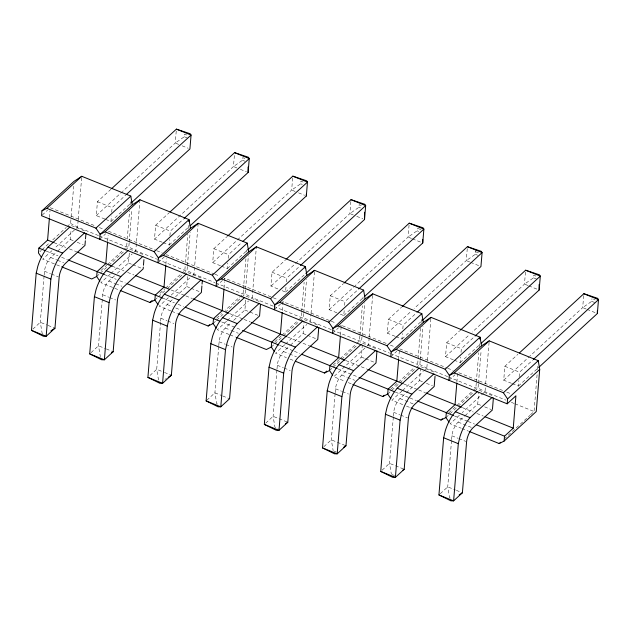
<?xml version="1.0" encoding="UTF-8"?>
<svg xmlns="http://www.w3.org/2000/svg" width="630" height="630" viewBox="0 0 630 630"><rect width="100%" height="100%" fill="white"/><g stroke="black" fill="none" stroke-linecap="round" stroke-linejoin="round"><path stroke-width="0.47" stroke-dasharray="3.15 2.36" d="M44.092 276.058L40.288 322.292L42.139 333.191L43.746 333.837M44.171 275.089L44.486 271.239A10.71 4.119 -68 0 1 50.691 257.497L56.991 251.709M49.455 217.523L50.014 210.656M67.04 226.737L70.607 223.453L71.096 217.57M71.174 216.594L73.671 186.204M57.692 251.071L70.292 239.494L71.127 229.296M78.144 220.28L77.584 227.123L54.802 248.062M78.222 219.303L81.679 177.266M104.911 219.082L96.288 215.602L97.429 201.695L111.195 189.047M114.502 275.869L108.903 281.011A10.71 4.119 -68 0 0 102.69 294.745L98.493 345.799L100.343 356.706M107.659 241.03L108.139 235.148M105.777 219.437L110.951 221.524L111.408 215.964M111.715 212.255L112.093 207.624L125.858 194.969M126.945 243.023L126.622 246.936L123.771 249.551M127.268 239.116L129.599 210.759M130.079 204.9L130.402 200.986M129.134 243.046L128.819 246.968L125.244 250.244M129.221 242.062L131.875 209.719M117.298 273.294L128.496 263.001L129.489 250.953M139.97 199.797L135.789 250.638L132.938 253.252M162.256 242.251L154.492 239.109L155.634 225.209L169.399 212.562M160.579 322.111L156.697 369.314L158.547 380.213M160.658 321.15L160.894 318.26A10.71 4.119 -68 0 1 167.107 304.518L172.707 299.376M176.235 131.048L175.25 143.034L122.37 191.638M165.863 264.545L166.344 258.654M163.123 242.597L169.155 245.038L169.62 239.479M169.919 235.77L170.305 231.131L183.338 219.145M178.699 144.428L175.25 143.034L184.314 136.757L184.527 134.151L188.457 135.734M185.149 266.537L184.826 270.443L181.983 273.058M185.472 262.623L187.803 234.273M188.283 228.407L188.528 225.477M187.346 266.553L187.023 270.475L167.029 288.847M187.425 265.577L190.165 232.25M175.502 296.801L186.701 286.516L187.693 274.459M198.174 223.311L193.993 274.144L191.15 276.767M220.461 265.758L212.696 262.623L213.838 248.716L226.879 236.738M234.368 155.508L233.454 166.548L154.492 239.109M218.705 346.587L214.909 392.821L216.751 403.728L219.161 404.696M218.783 345.626L219.106 341.767A10.71 4.119 -68 0 1 225.312 328.033L230.911 322.891M224.067 288.052L224.556 282.169M224.634 281.185L224.879 278.247L277.625 299.549M221.327 266.104L227.367 268.545L227.824 262.986M228.202 258.347L228.509 254.646L241.55 242.66M236.904 167.942L233.454 166.548L242.518 160.264L242.731 157.657L246.661 159.248M243.353 290.044L243.03 293.958L225.233 310.307M243.432 289.068L245.928 258.765M246.487 251.921L246.653 249.96M245.55 290.068L245.227 293.989L241.66 297.266M245.629 289.083L248.37 255.756M233.706 320.316L244.905 310.023L245.897 297.974M273.089 306.093L252.197 297.659L256.378 246.818M277.806 288.918L270.908 286.13L272.05 272.231L285.815 259.584M276.916 370.101L273.113 416.335L274.964 427.234L278.169 428.534M276.995 369.133L277.31 365.282A10.71 4.119 -68 0 1 283.516 351.54L289.816 345.752M292.651 178.07L291.659 190.055L212.696 262.623M282.358 310.582L282.76 305.676M282.839 304.7L283.083 301.754L330.372 320.859M282.122 290.666L285.571 292.06L286.028 286.493M286.406 281.862L286.713 278.153L299.754 266.167M295.116 191.449L291.659 190.055L300.723 183.779L300.935 181.172L304.077 182.44M301.644 312.575L301.242 317.465L298.392 320.079M301.723 311.598L304.132 282.272M303.755 313.575L303.432 317.496L299.864 320.78M303.833 312.598L306.574 279.271M290.517 345.114L303.117 333.538L304.101 321.481M331.293 329.608L310.409 321.166L310.968 314.323M311.047 313.346L314.583 270.333M336.877 312.779L329.112 309.645L330.254 295.738L343.295 283.76M335.121 393.608L331.317 439.842L333.168 450.749M335.199 392.647L335.514 388.789A10.71 4.119 -68 0 1 341.72 375.055L361.321 357.045L362.313 344.996M350.855 201.576L349.87 213.57L270.908 286.13M340.483 335.073L341.287 325.269L386.757 343.634M340.326 314.173L343.775 315.567L344.311 309.078M344.618 305.369L344.917 301.668L357.958 289.682M353.32 214.964L349.87 213.57L358.927 207.286L359.139 204.679L363.069 206.27M359.848 336.089L359.447 340.98L356.596 343.594M359.927 335.113L362.337 305.786M362.904 298.943L363.061 296.982M361.959 337.089L361.636 341.003L360.21 342.318M362.037 336.105L364.778 302.778M369.172 337.837L368.613 344.681L365.762 347.295M369.251 336.861L372.787 293.84M395.081 336.294L387.316 333.152L388.458 319.252L401.499 307.267M409.059 225.091L408.075 237.077L355.186 285.681M393.325 417.115L389.521 463.357L391.372 474.256M393.404 416.154L393.718 412.303A10.71 4.119 -68 0 1 399.932 398.562L405.531 393.419M398.609 359.565L399.491 348.776L446.788 367.881M395.939 336.641L401.979 339.082L402.436 333.514M402.822 328.884L403.121 325.175L416.887 312.527M411.524 238.471L408.075 237.077L417.131 230.8L417.351 228.194M447.702 376.63L426.817 368.188L419.848 364.518L417.651 364.486L418.052 359.596M418.131 358.62L420.627 328.317M421.108 322.45L421.344 319.52M420.163 360.596L419.848 364.518L416.272 367.802M420.249 359.62L422.99 326.293M406.224 392.773L419.525 380.559L420.517 368.503M427.14 364.282L426.817 368.188L423.966 370.81M427.463 360.368L430.999 317.355M453.285 359.801L445.52 356.667L446.662 342.759L459.703 330.781M451.529 440.63L447.725 486.864L449.576 497.763L451.182 498.417M451.608 439.669L451.923 435.81A10.71 4.119 -68 0 1 458.136 422.076L464.436 416.288M467.263 248.598L466.279 260.592L414.123 308.527M456.892 382.095L457.695 372.291L503.173 390.655M454.151 360.147L460.183 362.589L460.648 357.029M461.026 352.391L461.333 348.689L474.366 336.704M469.728 261.986L466.279 260.592L475.343 254.307L475.768 249.094M476.256 383.111L475.855 388.001L473.012 390.616M476.335 382.134L478.753 352.808M479.233 346.941L479.556 343.027M478.375 384.111L478.052 388.025L474.477 391.309M478.453 383.127L481.115 350.784M465.129 415.642L477.729 404.066L478.721 392.017M485.344 387.789L485.021 391.702L462.239 412.634M485.667 383.883L489.124 341.846M511.489 383.316L503.724 380.173L504.866 366.274L517.907 354.288M525.467 272.113L524.483 284.099L472.327 332.034M512.355 383.662L518.395 386.103L518.852 380.536M519.151 376.834L519.537 372.196L532.578 360.21M527.932 285.492L524.483 284.099L533.547 277.822L533.76 275.216L536.114 276.168M530.499 414.776L534.059 411.508L537.193 373.385M537.516 369.471L537.839 365.558M583.679 295.62L582.687 307.613L529.806 356.21M586.144 309.007L582.687 307.613L591.751 301.329L591.964 298.722M42.21 215.114L47.573 210.176M39.903 251.669L41.328 250.362M42.045 249.7L49.904 242.487M52.755 239.857L66.323 227.391M51.951 250.677L42.698 259.182L61.771 266.884M96.288 215.602L121.645 192.3M110.951 221.524L130.512 203.553M99.745 239.235L105.777 233.691M32.855 329.128L40.288 322.292L47.187 325.08M100.997 270.483L106.69 265.254M107.399 264.6L123.063 250.205M96.681 276.491L99.54 273.869M100.249 273.215L108.108 265.994M108.817 265.34L124.527 250.905M110.163 274.184L100.91 282.689L119.976 290.391M110.872 273.53L132.229 253.906M169.155 245.038L188.716 227.06M157.949 262.749L166.666 254.733L213.964 273.837M91.059 352.635L98.493 345.799L105.399 348.587M159.91 293.344L164.895 288.76M165.603 288.107L181.267 273.719M154.886 300.006L157.744 297.384M158.453 296.722L166.312 289.509M168.368 297.699L159.114 306.204L170.919 310.968M171.21 295.084L190.433 277.42M227.367 268.545L246.921 250.575M216.153 286.256L224.879 278.247M149.94 375.527L156.697 369.314L163.603 372.102M216.696 318.158L221.673 313.582M213.09 323.513L215.948 320.891M216.665 320.237L224.516 313.016M225.233 312.362L240.943 297.927M226.572 321.205L217.318 329.71L229.123 334.483M227.28 320.552L248.637 300.927M285.571 292.06L305.133 274.082M274.357 309.771L280.397 304.219M281.067 303.605L283.083 301.754M206.79 400.278L214.909 392.821L221.807 395.608M274.9 341.673L281.303 335.782M282.019 335.128L297.683 320.741M271.294 347.028L274.152 344.405M274.869 343.744L282.72 336.53M283.437 335.869L299.148 321.434M284.776 344.72L275.523 353.225L286.422 357.627M285.492 344.067L306.849 324.442M329.112 309.645L354.462 286.343M343.775 315.567L364.061 296.927M332.569 333.278L338.601 327.734M339.271 327.12L341.287 325.269M265.679 423.171L273.113 416.335L287.776 422.258M333.105 365.18L339.515 359.297M340.224 358.643L355.887 344.248M329.506 370.534L332.356 367.912M333.073 367.259L340.932 360.037M341.641 359.384L357.352 344.941M365.053 347.949L333.727 376.732L344.626 381.134M387.316 333.152L411.225 311.189M401.979 339.082L421.541 321.103M390.773 356.793L396.805 351.241M323.883 446.678L331.317 439.842L345.98 445.772M390.6 389.348L397.719 382.804M398.428 382.15L414.091 367.755M387.71 394.049L415.556 368.455M401.901 391.088L391.939 400.247L402.83 404.649M402.609 390.435L423.258 371.464M445.52 356.667L469.429 334.695M460.183 362.589L479.745 344.618M448.977 380.3L455.017 374.755M382.087 470.193L389.521 463.357L404.192 469.279M448.804 412.855L472.295 391.269M445.914 417.556L457.341 407.059M458.057 406.405L473.768 391.962M459.396 415.249L450.143 423.754L461.042 428.156M503.724 380.173L529.082 356.879M518.395 386.103L537.949 368.125M440.291 493.699L447.725 486.864L455.49 490.006M504.165 438.984L515.553 428.518M516.261 427.865L529.791 415.438M164.958 379.418L166.564 378.37M418.131 228.509L421.273 229.777M475.555 251.701L480.265 253.607M593.539 299.36L595.106 299.998M184.314 136.757L188.236 138.34M242.518 160.264L244.873 161.217M300.723 183.779L302.298 184.417M358.927 207.286L360.502 207.924M417.131 230.8L418.706 231.438M475.343 254.307L477.697 255.26M533.547 277.822L536.689 279.09M591.751 301.329L595.681 302.92M182.149 145.821L188.189 148.263M240.361 169.336L246.401 171.777M298.565 192.843L304.605 195.284M356.769 216.358L362.809 218.799M412.39 238.825L421.013 242.306M470.594 262.332L479.217 265.821M528.798 285.847L538.288 289.674M587.002 309.354L596.492 313.189M97.429 201.695L112.093 207.624M155.634 225.209L170.305 231.131M213.838 248.716L228.509 254.646M272.05 272.231L286.713 278.153M330.254 295.738L344.917 301.668M388.458 319.252L403.121 325.175M446.662 342.759L461.333 348.689M504.866 366.274L519.537 372.196M50.258 207.711L95.728 226.083M99.367 227.548L103.919 229.383M108.462 231.226L155.76 250.323M156.665 250.693L162.123 252.898M214.869 274.207L219.421 276.042M331.286 321.229L335.829 323.064M390.395 345.106L394.947 346.941M447.694 368.251L453.151 370.448M506.811 392.128L510.45 393.592M98.469 235.565L77.584 227.123L70.607 223.453M99.375 235.927L126.622 246.936L128.819 246.968L135.789 250.638L156.673 259.072M157.587 259.442L184.826 270.443L187.023 270.475L193.993 274.144L214.877 282.586M215.791 282.949L243.03 293.958L245.227 293.989L252.197 297.659M273.995 306.464L301.242 317.465L303.432 317.496L310.409 321.166M332.199 329.97L359.447 340.98L361.636 341.003L368.613 344.681L389.498 353.115M390.403 353.485L417.651 364.486M448.615 376.992L475.855 388.001L478.052 388.025L485.021 391.702L505.906 400.137M511.355 402.342L514.08 403.436M514.994 403.806L534.059 411.508M71.434 225.587L86.097 231.509M129.638 249.102L144.309 255.024M187.842 272.609L202.514 278.531M246.054 296.124L260.718 302.046M304.259 319.63L318.922 325.552M362.463 343.145L377.126 349.067M420.667 366.652L435.338 372.574M478.871 390.159L493.542 396.089M70.292 239.494L73.742 240.888M77.191 242.282L83.231 244.716M128.496 263.001L131.946 264.395M132.812 264.742L141.435 268.23M186.701 286.516L190.15 287.91M191.016 288.257L199.639 291.737M244.905 310.023L258.709 315.599M303.117 333.538L306.566 334.932M307.424 335.278L316.914 339.113M361.321 357.045L364.77 358.439M365.636 358.785L374.259 362.274M419.525 380.559L422.974 381.953M426.423 383.347L432.463 385.78M477.729 404.066L481.178 405.46M484.635 406.854L491.534 409.642M53.959 242.652L65.788 247.432M69.426 248.897L76.703 251.835M112.171 266.167L123.992 270.939M127.63 272.412L133.993 274.979M171.281 290.044L184.929 295.557M185.834 295.919L192.205 298.494M229.493 313.551L243.133 319.064M244.038 319.434L250.409 322.001M287.697 337.066L309.519 345.878M345.901 360.573L366.817 369.022M404.106 384.087L417.745 389.6M418.659 389.962L425.022 392.537M462.31 407.594L473.224 412.004M476.863 413.477L483.234 416.044M46.155 251.031L57.976 255.811M61.614 257.276L67.071 259.481M104.36 274.546L116.18 279.318M119.818 280.791L125.276 282.996M162.564 298.053L174.384 302.833M178.022 304.298L183.48 306.503M221.681 321.938L241.684 330.018M279.885 345.445L293.525 350.957M294.438 351.32L299.896 353.524M338.089 368.959L358.1 377.039M395.388 392.096L409.027 397.609M409.941 397.979L416.304 400.546M454.506 415.981L467.232 421.123M468.145 421.486L474.508 424.061M50.691 257.497L56.732 259.938M57.598 260.284L63.638 262.726M108.903 281.011L114.936 283.453M115.802 283.799L121.842 286.24M167.107 304.518L172.281 306.613M175.731 308.007L180.046 309.747M225.312 328.033L230.486 330.12M231.352 330.474L238.25 333.262M283.516 351.54L288.69 353.635M289.556 353.981L296.454 356.769M341.72 375.055L346.902 377.142M347.76 377.496L354.666 380.284M399.932 398.562L413.729 404.137M458.136 422.076L471.941 427.652M171.825 311.338L177.274 313.535M230.029 334.845L235.478 337.05M290.052 359.092L293.682 360.557M348.256 382.607L351.894 384.072M406.468 406.114L410.099 407.578M461.947 428.526L468.303 431.093M44.486 271.239L50.526 273.68M51.384 274.026L58.291 276.814M102.69 294.745L108.73 297.187M109.596 297.533L115.636 299.974M160.894 318.26L166.934 320.702M167.8 321.048L173.841 323.489M219.106 341.767L225.146 344.208M226.005 344.555L232.045 346.996M277.31 365.282L283.35 367.723M284.209 368.07L290.249 370.511M335.514 388.789L341.555 391.23M342.413 391.577L348.453 394.018M393.718 412.303L399.759 414.745M400.625 415.091L407.523 417.879M451.923 435.81L457.963 438.252M458.829 438.598L465.727 441.386M48.053 325.426L54.952 328.214M106.257 348.941L113.164 351.729M164.462 372.448L171.368 375.236M222.673 395.963L229.572 398.751M456.356 490.353L462.396 492.794M333.971 451.072L336.373 452.041M392.175 474.579L394.577 475.555"/><path stroke-width="0.94" d="M85.341 240.778L84.956 245.416L65.362 263.427A10.71 4.119 -68 0 0 59.149 277.161L54.952 328.214L46.163 336.294L43.423 336.255L31.5 330.372L36.201 273.168L37.847 266.167A23.727 9.127 -68 0 1 45.321 250.512L47.951 247.165L70.009 226.894M49.368 218.5L47.596 240.085L38.879 248.094L38.477 252.984L41.643 257.631M99.745 239.235L100.146 234.352L132.284 204.821L130.804 196.095L81.758 176.29L74.072 181.306L41.942 210.837L41.541 215.728L507.181 403.814L515.907 395.798L513.245 428.172L504.52 436.18L504.118 441.071L499.18 443.567L469.208 431.455M84.68 232.816L62.622 253.087L59.992 256.441A23.727 9.127 -68 0 0 52.511 272.089L50.865 279.098L46.163 336.294L31.5 330.372M85.491 238.927L85.948 233.368M143.317 267.073L143.16 268.923L123.567 286.933A10.71 4.119 -68 0 0 117.361 300.675L113.164 351.729L104.375 359.801L101.627 359.761L89.704 353.879L94.405 296.683L96.051 289.674A23.727 9.127 -68 0 1 103.525 274.026L106.155 270.68L128.213 250.409M99.847 281.145L96.681 276.491L97.083 271.609L105.801 263.592L107.58 242.014M142.884 256.331L120.826 276.601L118.196 279.948A23.727 9.127 -68 0 0 110.722 295.604L109.077 302.605L104.375 359.801L89.704 353.879M143.467 265.222L143.923 259.655M201.899 285.949L201.372 292.438L181.771 310.448A10.71 4.119 -68 0 0 175.565 324.182L171.368 375.236L162.579 383.316L159.839 383.276L147.908 377.386L152.618 320.19L154.263 313.189A23.727 9.127 -68 0 1 161.737 297.533L164.367 294.186L186.425 273.916M158.059 304.652L154.886 300.006L155.287 295.116L164.005 287.107L165.785 265.521M157.949 262.749L158.351 257.859L154.122 251.661L105.084 231.856L100.146 234.352L95.917 228.155L46.88 208.341L41.942 210.837M201.088 279.838L179.03 300.108L176.4 303.463A23.727 9.127 -68 0 0 168.927 319.111L167.281 326.12L162.579 383.316L147.908 377.386M188.843 221.563L189.008 219.61L139.97 199.797L132.284 204.821M202.057 284.099L202.356 280.389M260.489 304.825L259.576 315.945L239.975 333.955A10.71 4.119 -68 0 0 233.769 347.697L229.572 398.751L220.784 406.822L218.043 406.783L206.12 400.9L210.822 343.704L212.468 336.696A23.727 9.127 -68 0 1 219.941 321.048L222.571 317.701L244.629 297.431M216.263 328.167L213.09 323.513L213.491 318.63L222.217 310.614L223.989 289.036M216.153 286.256L216.555 281.374L212.334 275.176L163.288 255.363L158.351 257.859L190.488 228.328L198.174 223.311L247.212 243.117L248.692 251.843L216.555 281.374L221.5 278.877L256.378 246.818L305.416 266.632L306.897 275.349L274.759 304.881L274.357 309.771M259.292 303.353L237.234 323.623L234.604 326.97A23.727 9.127 -68 0 0 227.131 342.625L225.485 349.626L220.784 406.822L206.12 400.9M190.165 225.729L248.125 172.47L249.267 158.571L248.448 157.272L234.596 152.641L170.124 211.893M318.772 327.411L317.78 339.46L298.179 357.47A10.71 4.119 -68 0 0 291.974 371.204L287.776 422.258L278.988 430.337L276.247 430.298L264.324 424.407L269.026 367.211L270.672 360.21A23.727 9.127 -68 0 1 278.145 344.555L280.775 341.208L302.833 320.938M274.467 351.674L271.294 347.028L271.703 342.137L280.421 334.128L282.193 312.543M317.496 326.86L295.439 347.13L292.808 350.485A23.727 9.127 -68 0 0 285.335 366.132L283.689 373.141L278.988 430.337L264.324 424.407M247.645 249.905L306.33 195.985L307.471 182.078L306.652 180.786L292.808 176.156L227.603 236.069M305.259 268.585L305.416 266.632L270.538 298.683L221.5 278.877M376.976 350.918L375.984 362.967L356.391 380.977A10.71 4.119 -68 0 0 350.178 394.719L345.98 445.772L337.192 453.844L334.451 453.805L322.529 447.922L327.23 390.726L328.876 383.717A23.727 9.127 -68 0 1 336.349 368.07L338.979 364.723L361.037 344.452M332.671 375.189L329.506 370.534L329.907 365.652L338.625 357.635L340.397 336.058M332.569 333.278L332.971 328.395L328.742 322.198L279.704 302.384L274.759 304.881L270.538 298.683M375.708 350.375L353.65 370.645L351.02 373.992A23.727 9.127 -68 0 0 343.539 389.639L341.901 396.648L337.192 453.844L322.529 447.922M305.857 273.42L364.534 219.492L365.676 205.593L364.857 204.293L351.012 199.663L286.54 258.914M435.031 376.283L434.188 386.481L414.595 404.491A10.71 4.119 -68 0 0 408.39 418.226L404.192 469.279L395.404 477.359L392.655 477.32L380.733 471.429L385.434 414.233L387.08 407.232A23.727 9.127 -68 0 1 394.553 391.577L397.183 388.23L419.241 367.959M390.876 398.695L387.71 394.049L388.111 389.159L396.829 381.15L398.609 359.565M390.773 356.793L391.175 351.902L386.946 345.705L337.908 325.899L332.971 328.395L365.101 298.864L372.787 293.84L421.832 313.653L423.313 322.371L391.175 351.902L396.113 349.406L430.999 317.355L480.036 337.16L481.517 345.886L449.379 375.417L448.977 380.3M433.912 373.881L411.855 394.152L409.224 397.506A23.727 9.127 -68 0 0 401.751 413.154L400.105 420.155L395.404 477.359L380.733 471.429M364.786 296.265L422.738 243.007L423.88 229.1L423.061 227.808L409.216 223.177L344.019 283.091M492.4 409.988L472.799 427.998A10.71 4.119 -68 0 0 466.594 441.74L462.396 492.794L453.608 500.866L450.867 500.826L438.937 494.944L443.646 437.748L445.292 430.739A23.727 9.127 -68 0 1 452.765 415.091L455.395 411.744L477.453 391.474M449.088 422.21L445.914 417.556L446.316 412.674L455.033 404.657L456.813 383.079M492.117 397.396L470.059 417.666L467.428 421.013A23.727 9.127 -68 0 0 459.955 436.661L458.309 443.67L453.608 500.866L438.937 494.944M479.871 339.121L480.036 337.16L445.15 369.219L396.113 349.406M492.471 409.067L493.384 397.94M507.181 403.814L507.583 398.924L503.362 392.726L454.317 372.921L449.379 375.417L445.15 369.219M481.194 343.287L539.154 290.028L540.296 276.121L539.477 274.83L525.625 270.199L460.428 330.112M481.517 345.886L489.203 340.861L538.24 360.675L539.721 369.393L536.256 411.54L504.118 441.071M538.674 367.463L597.358 313.535L598.5 299.628L597.681 298.336L583.837 293.706L519.356 352.957M46.88 208.341L81.758 176.29M111.919 188.386L176.392 129.134L190.236 133.765L191.063 135.056L189.913 148.963L131.237 202.884M126.583 194.308L191.063 135.056L176.392 129.134M95.917 228.155L130.804 196.095M105.084 231.856L139.97 199.797M184.062 218.484L249.267 158.571L234.596 152.641M154.122 251.661L189.008 219.61L190.488 228.328M163.288 255.363L198.174 223.311M120.889 290.761L149.948 302.502L152.082 300.534M242.999 241.329L307.471 182.078L292.808 176.156M212.334 275.176L247.212 243.117M178.18 313.905L208.152 326.009L209.577 324.702M300.478 265.506L365.676 205.593L351.012 199.663M279.704 302.384L314.583 270.333L363.62 290.139L365.101 298.864M358.683 289.012L423.88 229.1L409.216 223.177M328.742 322.198L363.62 290.139M337.908 325.899L372.787 293.84M295.502 361.297L324.56 373.031L326.702 371.07M402.224 306.605L467.421 246.684L481.265 251.315L482.092 252.614L480.942 266.514L422.265 320.442M417.611 311.858L482.092 252.614L467.421 246.684M386.946 345.705L421.832 313.653M352.8 384.434L382.772 396.546L384.19 395.231M475.091 336.034L540.296 276.121L525.625 270.199M454.317 372.921L489.203 340.861M411.004 407.949L440.976 420.052L442.402 418.745M533.303 359.549L598.5 299.628L583.837 293.706M503.362 392.726L538.24 360.675M507.583 398.924L539.721 369.393M499.18 443.567L500.606 442.252M50.951 330.829L54.952 328.214M248.692 251.843L256.378 246.818M111.557 352.768L113.164 351.729M306.897 275.349L314.583 270.333M168.163 377.331L171.368 375.236M423.313 322.371L430.999 317.355M285.374 423.825L287.776 422.258M343.578 447.339L345.98 445.772M402.586 470.327L404.192 469.279M459.191 494.881L462.396 492.794M96.681 276.491L91.744 278.988L61.771 266.884M149.948 302.502L154.886 300.006M208.152 326.009L213.09 323.513M271.294 347.028L266.356 349.524L236.392 337.412M324.56 373.031L329.506 370.534M382.772 396.546L387.71 394.049M440.976 420.052L445.914 417.556M47.596 240.085L53.959 242.652M77.608 252.205L112.171 266.167M135.812 275.719L169.462 289.312M193.111 298.856L228.58 313.189M251.315 322.371L286.784 336.696M310.433 346.248L344.988 360.21M367.731 369.393L403.2 383.717M425.935 392.899L461.404 407.232M485.053 416.784L513.245 428.172M47.951 247.165L62.622 253.087M106.155 270.68L120.826 276.601M164.367 294.186L179.03 300.108M222.571 317.701L237.234 323.623M280.775 341.208L295.439 347.13M338.979 364.723L353.65 370.645M397.183 388.23L411.855 394.152M455.395 411.744L470.059 417.666M38.879 248.094L45.242 250.669M67.977 259.851L104.36 274.546M127.095 283.728L162.564 298.053M185.299 307.243L219.862 321.198M242.597 330.388L278.972 345.075M301.715 354.265L337.184 368.589M359.005 377.401L394.474 391.734M417.217 400.916L453.592 415.611M476.327 424.793L504.52 436.18M36.201 273.168L50.865 279.098M94.405 296.683L109.077 302.605M152.618 320.19L167.281 326.12M210.822 343.704L225.485 349.626M269.026 367.211L283.689 373.141M327.23 390.726L341.901 396.648M385.434 414.233L400.105 420.155M443.646 437.748L458.309 443.67M597.327 310.81L597.358 313.535M539.091 284.579L539.154 290.028M422.698 239.376L422.738 243.007M364.455 212.231L364.534 219.492M306.306 194.166L306.33 195.985M248.062 167.029L248.125 172.47"/></g></svg>
